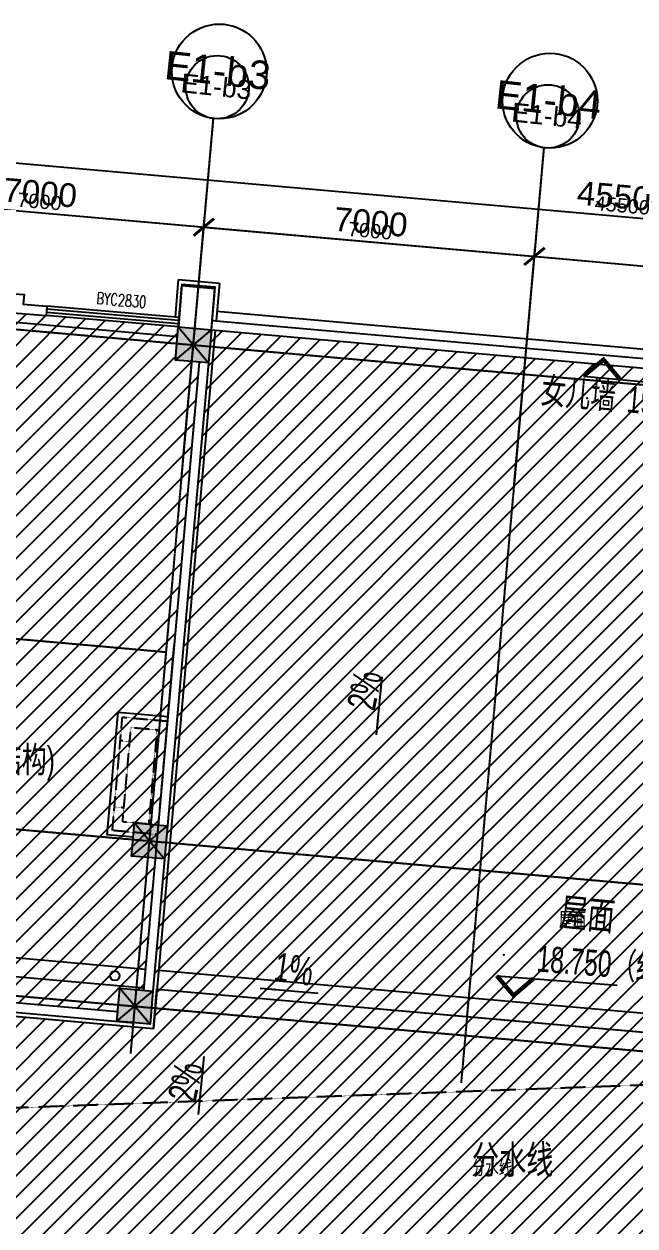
# Model space of a CAD drawing. Header units: millimetres. Extents: x -39175 to 150737, y -15023 to 140542.
# Drawn here: x 32836 to 45718, y 38347 to 63693 of the extents above; entities that cross this region are included whole.
import ezdxf
from ezdxf.enums import TextEntityAlignment as Align

# ---------------------------------------------------------------- set-up
doc = ezdxf.new("R2010")
doc.units = ezdxf.units.MM
doc.header["$LTSCALE"] = 10
for name, pattern in [('DASH', [0.35, 0.25, -0.1]), ('E-RG-1F$0$$0$DOTE', [2.42, 2, -0.2, 0.02, -0.2]), ('E1-RI-5F$0$DASH', [0.35, 0.25, -0.1]), ('XRE2$0$HIDDEN', [0.375, 0.25, -0.125])]:
    doc.linetypes.add(name, pattern=pattern)
for name, color, linetype in [('A—墙体', 7, 'Continuous'), ('A—文字索引', 40, 'Continuous'), ('A—设备管丼、主管符号', 50, 'Continuous'), ('A—轴线、尺寸', 1, 'Continuous'), ('A—门窗', 135, 'Continuous'), ('E1-RI-5F$0$A-ROOF-DRAN', 175, 'Continuous'), ('E1-RI-5F$0$A-ROOF-EDGE', 2, 'Continuous'), ('E1-RI-5F$0$A-SYMB-DOOR', 13, 'Continuous'), ('E1-RI-5F$0$A-WALL', 7, 'Continuous'), ('I—平面—填充03(灰度)', 250, 'Continuous'), ('I—平面—文字', 40, 'Continuous'), ('I—平面—文字（放大1：100）', 40, 'XRE2$0$HIDDEN'), ('I—平面—标高', 40, 'Continuous'), ('I—平面—装饰面层线', 192, 'Continuous'), ('轴线100', 1, 'Continuous')]:
    doc.layers.add(name, color=color, linetype=linetype)
doc.styles.add('ARIAL', font='arial.ttf')
doc.styles.add('E1-RI-5F$0$ECADI-TXT', font='simplex.shx', dxfattribs={"bigfont": 'hztxt.shx'})
doc.styles.add('E1-RI-5F$0$XD2008', font='SIMYOU.TTF', dxfattribs={"width": 0.7})
doc.styles.add('XD2008', font='SIMYOU.TTF', dxfattribs={"width": 0.7, "height": 600})
doc.dimstyles.new('200', dxfattribs={"dimscale": 200, "dimtxt": 2.5, "dimasz": 2, "dimexe": 1, "dimexo": 1, "dimgap": 0.8, "dimtad": 1, "dimdec": 0, "dimdsep": 46, "dimtxsty": 'ARIAL', "dimblk1": 'ARCHTICK', "dimblk2": 'ARCHTICK', "dimsah": 1, "dimcen": -0.9, "dimdle": 1, "dimclrd": 256, "dimclre": 256, "dimclrt": 40, "dimaunit": 1, "dimadec": 0, "dimazin": 0, "dimtfac": 0.35, "dimtdec": 0, "dimtix": 1, "dimtmove": 2, "dimatfit": 3, "dimldrblk": 'ARCHTICK', "dimfxl": 0, "dimtvp": 0.8, "dimtolj": 1, "dimtzin": 0, "dimarcsym": 0})
doc.dimstyles.new('副本 100', dxfattribs={"dimscale": 100, "dimtxt": 2.5, "dimasz": 2, "dimexe": 1, "dimexo": 1, "dimgap": 0.8, "dimtad": 1, "dimdec": 0, "dimdsep": 46, "dimtxsty": 'ARIAL', "dimblk1": 'ARCHTICK', "dimblk2": 'ARCHTICK', "dimsah": 1, "dimcen": -0.9, "dimdle": 1, "dimclrd": 256, "dimclre": 256, "dimclrt": 40, "dimaunit": 1, "dimadec": 0, "dimazin": 0, "dimtfac": 0.35, "dimtdec": 0, "dimtix": 1, "dimtmove": 2, "dimatfit": 3, "dimldrblk": 'ARCHTICK', "dimfxl": 0, "dimtvp": 0.8, "dimtolj": 1, "dimtzin": 0, "dimarcsym": 0})

# ---------------------------------------------------------------- blocks, each defined once
blk = doc.blocks.new('E-COLS-F5')
at = {"layer": 'I—平面—填充03(灰度)'}
for points in [[(11745003, -6149639), (11745701, -6149701), (11745639, -6150398), (11744942, -6150336)], [(11744079, -6160098), (11744776, -6160160), (11744714, -6160857), (11744017, -6160796)], [(11743770, -6163585), (11744468, -6163646), (11744406, -6164344), (11743709, -6164282)]]:
    blk.add_hatch(color=18, dxfattribs=at).paths.add_polyline_path(points)
at = {"layer": 'A—墙体'}
for points in [[(11745003, -6149639), (11745701, -6149701), (11745639, -6150398), (11744942, -6150336)], [(11744079, -6160098), (11744776, -6160160), (11744714, -6160857), (11744017, -6160796)], [(11743770, -6163585), (11744468, -6163646), (11744406, -6164344), (11743709, -6164282)]]:
    blk.add_lwpolyline(points, close=True, dxfattribs=at)
blk = doc.blocks.new('E1-RI-5F$0$WWEQE')
at = {"layer": 'E1-RI-5F$0$A-ROOF-DRAN'}
blk.add_circle((11178292, -6129688), 100, dxfattribs=at)
blk = doc.blocks.new('E1-RI-5F$0$ECADI-TAG-DOOR')
blk = doc.blocks.new('E1-RI-5F$0$ECADI-TAG-HGHT_国标_')
at = {"color": 1}
blk.add_line((-2.12, 2.12), (11.77, 2.12), dxfattribs=at)
at = {"color": 1, "const_width": 0.5}
blk.add_lwpolyline([(-2.12, 2.12), (0, 0), (2.12, 2.12)], dxfattribs=at)
at = {"color": 1}
blk.add_point((-1.48, 4.6), dxfattribs=at)
at = {"style": 'E1-RI-5F$0$XD2008', "width": 0.7}
blk.add_attdef('FL', text='', height=3, dxfattribs=at).set_placement((-2.69, 2.97), align=Align.RIGHT)
for tag, p in [('F.F.L.', (2.28, 2.97)), ('T.O.S.', (2.28, -1.1))]:
    blk.add_attdef(tag, p, '', height=3, dxfattribs=at)
blk = doc.blocks.new('E1-RI-5F$0$ECADI-TAG-HGHT（国标）')
at = {"color": 1}
blk.add_line((-2.12, 2.12), (11.77, 2.12), dxfattribs=at)
at = {"color": 1, "const_width": 0.5}
blk.add_lwpolyline([(-2.12, 2.12), (0, 0), (2.12, 2.12)], dxfattribs=at)
at = {"color": 1}
blk.add_point((-1.48, 4.6), dxfattribs=at)
at = {"style": 'E1-RI-5F$0$XD2008', "width": 0.7}
blk.add_attdef('FL', text='', height=3, dxfattribs=at).set_placement((-2.69, 2.97), align=Align.RIGHT)
for tag, p in [('F.F.L.', (2.28, 2.97)), ('T.O.S.', (2.28, -1.1))]:
    blk.add_attdef(tag, p, '', height=3, dxfattribs=at)
blk = doc.blocks.new('_ArchTick')
at = {"color": 0, "linetype": 'ByBlock', "const_width": 0.15}
blk.add_lwpolyline([(-0.5, -0.5), (0.5, 0.5)], dxfattribs=at)
blk = doc.blocks.new('*D4637')
at = {"layer": 'A—轴线、尺寸', "linetype": 'ByBlock', "lineweight": -2}
for p, q in [((29231, 55245), (29671, 60225)), ((29454, 60044), (36826, 59392)), ((36204, 54629), (36644, 59609))]:
    blk.add_line(p, q, dxfattribs=at)
at = {"layer": 'Defpoints', "color": 0, "linetype": 'ByBlock'}
for p in [(36626, 59410), (29213, 55046), (36186, 54429)]:
    blk.add_point(p, dxfattribs=at)
at = {"layer": 'A—轴线、尺寸', "linetype": 'ByBlock', "lineweight": -2, "xscale": 400, "yscale": 400, "zscale": 400}
for p, rotation in [((29654, 60026), 174.9478286030163), ((36626, 59410), 354.9478286030162)]:
    blk.add_blockref('_ArchTick', p, dxfattribs=dict(at, rotation=rotation))
at = {"layer": 'A—轴线、尺寸', "color": 40, "linetype": 'ByBlock', "insert": (33177, 60132), "char_height": 500, "attachment_point": 5, "rotation": 354.9478, "style": 'ARIAL'}
blk.add_mtext('\\A1;7000', dxfattribs=at)
blk = doc.blocks.new('*D4638')
at = {"layer": 'A—轴线、尺寸', "linetype": 'ByBlock', "lineweight": -2}
for p, q in [((36203, 54629), (36643, 59609)), ((36427, 59427), (43798, 58776)), ((43176, 54012), (43616, 58992))]:
    blk.add_line(p, q, dxfattribs=at)
at = {"layer": 'Defpoints', "color": 0, "linetype": 'ByBlock'}
for p in [(43599, 58793), (36185, 54429), (43158, 53813)]:
    blk.add_point(p, dxfattribs=at)
at = {"layer": 'A—轴线、尺寸', "linetype": 'ByBlock', "lineweight": -2, "xscale": 400, "yscale": 400, "zscale": 400}
for p, rotation in [((36626, 59410), 174.9478286030163), ((43599, 58793), 354.9478286030162)]:
    blk.add_blockref('_ArchTick', p, dxfattribs=dict(at, rotation=rotation))
at = {"layer": 'A—轴线、尺寸', "color": 40, "linetype": 'ByBlock', "insert": (40149, 59515), "char_height": 500, "attachment_point": 5, "rotation": 354.9478, "style": 'ARIAL'}
blk.add_mtext('\\A1;7000', dxfattribs=at)
blk = doc.blocks.new('*D4639')
at = {"layer": 'A—轴线、尺寸', "linetype": 'ByBlock', "lineweight": -2}
for p, q in [((43177, 54012), (43617, 58992)), ((43400, 58811), (50771, 58159)), ((50149, 53396), (50590, 58376))]:
    blk.add_line(p, q, dxfattribs=at)
at = {"layer": 'Defpoints', "color": 0, "linetype": 'ByBlock'}
for p in [(50572, 58177), (43159, 53813), (50132, 53197)]:
    blk.add_point(p, dxfattribs=at)
at = {"layer": 'A—轴线、尺寸', "linetype": 'ByBlock', "lineweight": -2, "xscale": 400, "yscale": 400, "zscale": 400}
for p, rotation in [((43599, 58793), 174.9478286030163), ((50572, 58177), 354.9478286030162)]:
    blk.add_blockref('_ArchTick', p, dxfattribs=dict(at, rotation=rotation))
at = {"layer": 'A—轴线、尺寸', "color": 40, "linetype": 'ByBlock', "insert": (47122, 58899), "char_height": 500, "attachment_point": 5, "rotation": 354.9478, "style": 'ARIAL'}
blk.add_mtext('\\A1;7000', dxfattribs=at)
blk = doc.blocks.new('*D4643')
at = {"layer": 'A—轴线、尺寸', "linetype": 'ByBlock', "lineweight": -2}
for p, q in [((22216, 55363), (22788, 61838)), ((22571, 61656), (68293, 57614)), ((67539, 51356), (68111, 57831))]:
    blk.add_line(p, q, dxfattribs=at)
at = {"layer": 'Defpoints', "color": 0, "linetype": 'ByBlock'}
for p in [(68093, 57632), (22198, 55164), (67521, 51157)]:
    blk.add_point(p, dxfattribs=at)
at = {"layer": 'A—轴线、尺寸', "linetype": 'ByBlock', "lineweight": -2, "xscale": 400, "yscale": 400, "zscale": 400}
for p, rotation in [((22770, 61638), 174.9478286030163), ((68093, 57632), 354.9478286030162)]:
    blk.add_blockref('_ArchTick', p, dxfattribs=dict(at, rotation=rotation))
at = {"layer": 'A—轴线、尺寸', "color": 40, "linetype": 'ByBlock', "insert": (45468, 60049), "char_height": 500, "attachment_point": 5, "rotation": 354.9478, "style": 'ARIAL'}
blk.add_mtext('\\A1;45500', dxfattribs=at)
blk = doc.blocks.new('*D4833')
at = {"layer": 'Defpoints', "color": 0}
for p in [(-218788, 62435), (-226201, 58071), (-219228, 57455)]:
    blk.add_point(p, dxfattribs=at)
at = {"layer": '轴线100', "lineweight": -2}
for p, q in [((-226192, 58171), (-225752, 63151)), ((-225860, 63060), (-218688, 62426)), ((-219219, 57555), (-218779, 62535))]:
    blk.add_line(p, q, dxfattribs=at)
at = {"layer": '轴线100', "lineweight": -2, "xscale": 200, "yscale": 200, "zscale": 200}
for p, rotation in [((-225760, 63052), 174.9478286061548), ((-218788, 62435), 354.9478286061549)]:
    blk.add_blockref('_ArchTick', p, dxfattribs=dict(at, rotation=rotation))
at = {"layer": '轴线100', "color": 40, "insert": (-222253, 62976), "char_height": 300, "attachment_point": 5, "rotation": 354.9478, "style": 'ARIAL'}
blk.add_mtext('\\A1;7000', dxfattribs=at)
blk = doc.blocks.new('*D4834')
at = {"layer": 'Defpoints', "color": 0}
for p in [(-211816, 61819), (-219229, 57455), (-212256, 56839)]:
    blk.add_point(p, dxfattribs=at)
at = {"layer": '轴线100', "lineweight": -2}
for p, q in [((-219220, 57555), (-218780, 62535)), ((-218888, 62444), (-211716, 61810)), ((-212247, 56938), (-211807, 61918))]:
    blk.add_line(p, q, dxfattribs=at)
at = {"layer": '轴线100', "lineweight": -2, "xscale": 200, "yscale": 200, "zscale": 200}
for p, rotation in [((-218788, 62435), 174.9478286061548), ((-211816, 61819), 354.9478286061549)]:
    blk.add_blockref('_ArchTick', p, dxfattribs=dict(at, rotation=rotation))
at = {"layer": '轴线100', "color": 40, "insert": (-215281, 62359), "char_height": 300, "attachment_point": 5, "rotation": 354.9478, "style": 'ARIAL'}
blk.add_mtext('\\A1;7000', dxfattribs=at)
blk = doc.blocks.new('*D4835')
at = {"layer": 'Defpoints', "color": 0}
for p in [(-204842, 61202), (-212255, 56839), (-205282, 56222)]:
    blk.add_point(p, dxfattribs=at)
at = {"layer": '轴线100', "lineweight": -2}
for p, q in [((-212246, 56938), (-211806, 61918)), ((-211914, 61828), (-204742, 61194)), ((-205273, 56322), (-204833, 61302))]:
    blk.add_line(p, q, dxfattribs=at)
at = {"layer": '轴线100', "lineweight": -2, "xscale": 200, "yscale": 200, "zscale": 200}
for p, rotation in [((-211815, 61819), 174.9478286061548), ((-204842, 61202), 354.9478286061549)]:
    blk.add_blockref('_ArchTick', p, dxfattribs=dict(at, rotation=rotation))
at = {"layer": '轴线100', "color": 40, "insert": (-208308, 61743), "char_height": 300, "attachment_point": 5, "rotation": 354.9478, "style": 'ARIAL'}
blk.add_mtext('\\A1;7000', dxfattribs=at)
blk = doc.blocks.new('*D4839')
at = {"layer": 'Defpoints', "color": 0}
for p in [(-187321, 60657), (-233216, 58190), (-187893, 54183)]:
    blk.add_point(p, dxfattribs=at)
at = {"layer": '轴线100', "lineweight": -2}
for p, q in [((-233207, 58289), (-232635, 64764)), ((-232743, 64673), (-187221, 60648)), ((-187884, 54282), (-187312, 60757))]:
    blk.add_line(p, q, dxfattribs=at)
at = {"layer": '轴线100', "lineweight": -2, "xscale": 200, "yscale": 200, "zscale": 200}
for p, rotation in [((-232644, 64664), 174.9478286061548), ((-187321, 60657), 354.9478286061549)]:
    blk.add_blockref('_ArchTick', p, dxfattribs=dict(at, rotation=rotation))
at = {"layer": '轴线100', "color": 40, "insert": (-209962, 62893), "char_height": 300, "attachment_point": 5, "rotation": 354.9478, "style": 'ARIAL'}
blk.add_mtext('\\A1;45500', dxfattribs=at)
blk = doc.blocks.new('A$C1C9D1350')
at = {"layer": '轴线100', "linetype": 'E-RG-1F$0$$0$DOTE'}
for p, q in [((-220327.4, 45009.8), (-218584.4, 64726.2)), ((-213354.6, 44393.4), (-211611.6, 64109.8)), ((-239042.4, 61722.8), (-181761.4, 56658.8)), ((-237609.8, 55070.8), (-219578.9, 53476.8)), ((-239967, 51263.6), (-182686.1, 46199.6)), ((-240275.2, 47777.2), (-182994.3, 42713.2))]:
    blk.add_line(p, q, dxfattribs=at)
at = {"layer": '轴线100', "linetype": 'ByBlock'}
for p, q in [((-218830.4, 61943.4), (-218584.4, 64726.2)), ((-211857.6, 61326.9), (-211611.6, 64109.8))]:
    blk.add_line(p, q, dxfattribs=at)
for centre in [(-218502.2, 65387.8), (-211529.4, 64771.3)]:
    blk.add_circle(centre, 666.7, dxfattribs=at)
at = {"layer": '轴线100', "color": 40, "style": 'ARIAL'}
for s, p in [('E1-b3', (-218524.5, 65403.1)), ('E1-b4', (-211551.7, 64786.6))]:
    blk.add_text(s, height=400, rotation=354, dxfattribs=at).set_placement(p, align=Align.MIDDLE_CENTER)
at = {"layer": '轴线100'}
for base, p1, p2, picture, middle in [((-187320.6, 60657.2), (-233216.2, 58189.7), (-187892.9, 54182.8), '*D4839', (-209961.6, 62892.9)), ((-218787.6, 62435.2), (-226200.7, 58071.5), (-219227.9, 57455), '*D4833', (-222253.5, 62975.7)), ((-211815.5, 61818.8), (-219228.6, 57455.1), (-212255.8, 56838.6), '*D4834', (-215281.4, 62359.3)), ((-204842, 61202.3), (-212255.1, 56838.6), (-205282.3, 56222.1), '*D4835', (-208307.9, 61742.8))]:
    dim = blk.add_linear_dim(base=base, p1=p1, p2=p2, angle=174.94783, dimstyle='副本 100', override={"dimtxt": 3}, dxfattribs=at)
    dim.commit()
    dim.dimension.update_dxf_attribs({"geometry": picture, "text_midpoint": middle})

msp = doc.modelspace()

# ---------------------------------------------------------------- hatches: boundary and pattern name
h = msp.add_hatch()
h.set_pattern_fill('ANSI31', color=8, scale=100, style=0)
edge = h.paths.add_edge_path()
edge.add_line((36089.9, 57306.6), (22144.3, 58539.5))
edge.add_line((22144.3, 58539.5), (21756.8, 54155))
edge.add_line((21756.8, 54155), (23474.6, 54003.1))
edge.add_line((23474.6, 54003.1), (23289.6, 51911.3))
edge.add_line((23289.6, 51911.3), (25431.7, 51721.9))
edge.add_line((25431.7, 51721.9), (24727.2, 43753))
edge.add_line((24727.2, 43753), (34812.9, 42861.3))
edge.add_line((34812.9, 42861.3), (34856.9, 43359.4))
edge.add_line((34856.9, 43359.4), (35355, 43315.4))
edge.add_line((35355, 43315.4), (36526.3, 56563.7))
edge.add_line((36526.3, 56563.7), (36028.1, 56607.7))
edge.add_line((36028.1, 56607.7), (36088.1, 57305.1))
h = msp.add_hatch()
h.set_pattern_fill('ANSI31', color=8, scale=100, style=0)
edge = h.paths.add_edge_path()
edge.add_line((36782.8, 57188), (35559.2, 43347.5))
edge.add_line((35559.2, 43347.5), (62752.5, 40943.4))
edge.add_line((62752.5, 40943.4), (63980.9, 54838.9))
edge.add_line((63980.9, 54838.9), (36787.2, 57245))
h = msp.add_hatch()
h.set_pattern_fill('ANSI31', color=8, scale=100, style=0)
h.paths.add_polyline_path([(10150.3, 23511.6), (9460.7, 26769.3), (9715.1, 26823.2), (9358.9, 28505.9), (9104.5, 28452), (8814.5, 29821.7), (15271.5, 31188.6), (13932.3, 38239), (14030.1, 38259.7), (13983.5, 38480), (23209.6, 40433.1), (23487.9, 43581.4), (35565.3, 42513.7), (35638.3, 43340.5), (62752.5, 40943.4), (62437.7, 37418.5), (61469.2, 37419.7), (61467.6, 36080.6), (61285.6, 36068.8), (61456.6, 26775.9), (27092.8, 26809.2), (26493.8, 26767), (10191.8, 23316)])

# ---------------------------------------------------------------- linework, layer by layer
msp.add_lwpolyline([(10150.3, 23511.6), (9460.7, 26769.3), (9715.1, 26823.2), (9358.9, 28505.9), (9104.5, 28452), (8814.5, 29821.7), (15271.5, 31188.6), (13932.3, 38239), (14030.1, 38259.7), (13983.5, 38480), (23209.6, 40433.1), (23487.9, 43581.4), (35565.3, 42513.7), (35638.3, 43340.5), (62752.5, 40943.4), (62437.7, 37418.5), (61469.2, 37419.7), (61467.6, 36080.6), (61285.6, 36068.8), (61456.6, 26775.9), (27092.8, 26809.2), (26493.8, 26767), (10191.8, 23316)], close=True)
at = {"layer": 'A—墙体'}
for p, q in [((36725.5, 56546.1), (35554.3, 43297.7)), ((36526.3, 56563.7), (35795.3, 48295.9)), ((35997.9, 50587), (35813, 48495.2)), ((35795.3, 48295.9), (35355, 43315.4)), ((34812.8, 42860.6), (28537.4, 43417.1)), ((28519.8, 43217.8), (35143.8, 42630.5)), ((34795.2, 42662.1), (34812.9, 42861.3))]:
    msp.add_line(p, q, dxfattribs=at)
at = {"layer": 'A—设备管丼、主管符号', "linetype": 'E1-RI-5F$0$DASH'}
for p, q in [((35065.8, 48561.1), (34866.6, 48578.7)), ((34942.5, 47166.6), (34743.3, 47184.2))]:
    msp.add_line(p, q, dxfattribs=at)
at = {"layer": 'A—设备管丼、主管符号'}
for points in [[(22823.8, 58277), (36072.2, 57105.8)], [(35138.7, 46547), (34590.8, 46595.4), (34819.8, 49185.1), (35865.8, 49092.6)]]:
    msp.add_lwpolyline(points, dxfattribs=at)
at = {"layer": 'A—设备管丼、主管符号', "linetype": 'E1-RI-5F$0$DASH'}
for points in [[(35827.6, 48662), (35645.5, 46602.5), (34699.2, 46686.2), (34910.6, 49076.7), (35857, 48993)], [(35640, 48811.4), (35463.9, 46819.4), (34916.1, 46867.8), (35092.2, 48859.8), (35689.8, 48807)]]:
    msp.add_lwpolyline(points, dxfattribs=at)
at = {"layer": 'A—轴线、尺寸', "linetype": 'E-RG-1F$0$$0$DOTE', "ltscale": 500}
for p, q in [((35086.6, 41984.2), (36829.7, 61700.6)), ((16371.7, 58697.2), (73652.6, 53633.3)), ((17804.3, 52045.2), (35835.1, 50451.2)), ((15447, 48238), (72728, 43174)), ((15138.8, 44751.6), (72419.8, 39687.6))]:
    msp.add_line(p, q, dxfattribs=at)
at = {"layer": 'A—轴线、尺寸', "linetype": 'ByBlock'}
for p, q in [((36583.6, 58917.8), (36829.7, 61700.6)), ((43556.5, 58301.4), (43802.5, 61084.2))]:
    msp.add_line(p, q, dxfattribs=at)
at = {"layer": 'A—轴线、尺寸', "linetype": 'E-RG-1F$0$$0$DOTE'}
msp.add_line((42059.4, 41367.8), (43802.5, 61084.2), dxfattribs=at)
at = {"layer": 'A—轴线、尺寸', "linetype": 'ByBlock'}
for centre in [(36953, 62693), (43925.8, 62076.5)]:
    msp.add_circle(centre, 1000, dxfattribs=at)
at = {"layer": 'A—门窗'}
for p, q in [((36090.3, 57305), (33301.1, 57545.1)), ((36096, 57371.4), (33306.8, 57611.5)), ((36101.7, 57437.8), (33312.5, 57677.9)), ((36107.5, 57504.2), (33318.2, 57744.3)), ((36901.9, 57634.8), (64016.2, 55237.7))]:
    msp.add_line(p, q, dxfattribs=at)
at = {"layer": 'Defpoints'}
for p, q in [((36089.7, 57305), (36725.4, 56546.1)), ((36028.1, 56607.7), (36787, 57243.4)), ((35103.4, 46148.5), (35862.4, 46784.2)), ((35165.1, 46845.8), (35800.7, 46086.9)), ((34856.9, 43359.4), (35492.5, 42600.5)), ((34795.2, 42662.1), (35554.1, 43297.8))]:
    msp.add_line(p, q, dxfattribs=at)
at = {"layer": 'E1-RI-5F$0$A-ROOF-DRAN'}
for p, q in [((25016.2, 44681.1), (35394.7, 43763.6)), ((24981, 44282.7), (35359.4, 43365.2)), ((35673.6, 43739), (62787.7, 41341.9)), ((35638.3, 43340.5), (62752.5, 40943.4)), ((42182.7, 42761.9), (42217.9, 43160.4))]:
    msp.add_line(p, q, dxfattribs=at)
at = {"layer": 'E1-RI-5F$0$A-ROOF-DRAN', "color": 8, "linetype": 'DASH'}
msp.add_lwpolyline([(54857.3, 41641.4), (24126.3, 40526.5), (21741, 35144.7)], dxfattribs=at)
at = {"layer": 'E1-RI-5F$0$A-ROOF-EDGE'}
for p, q in [((36804.2, 57442.3), (63998.6, 55038.1)), ((36786.7, 57243.1), (64005.8, 54836.7))]:
    msp.add_line(p, q, dxfattribs=at)
at = {"layer": 'E1-RI-5F$0$A-WALL'}
for p, q in [((36087.5, 57272.9), (36164.7, 58170)), ((36862.2, 58109.9), (36164.7, 58170)), ((36782.8, 57188), (36862.2, 58109.9)), ((32603.7, 57605.1), (33301.1, 57545.1)), ((33051.5, 57566.6), (33301.1, 57545.1))]:
    msp.add_line(p, q, dxfattribs=at)
for points in [[(36787.2, 57245), (36864.4, 58141.6), (36167, 58201.7), (36089.8, 57305)], [(32603.7, 57605.1), (32638, 58003.7), (32837.2, 57986.5), (32820.1, 57787.2), (33318.2, 57744.3), (33301.1, 57545.1)]]:
    msp.add_lwpolyline(points, dxfattribs=at)
at = {"layer": 'I—平面—文字'}
for p, q in [((40268.4, 48704.5), (40388.5, 49926.1)), ((37816.2, 43359.6), (39039.3, 43256)), ((36625.1, 41920.7), (36505, 40699.1))]:
    msp.add_line(p, q, dxfattribs=at)
at = {"layer": 'I—平面—文字', "extrusion": (7.74398e-26, 8.19673e-27, -1)}
for points in [[(-40344.8, 49031.2), (-40261.1, 49039.9), (-40267.9, 48700.6)], [(-38155.2, 43375.2), (-38148.6, 43291.3), (-37816.2, 43359.6)], [(-36636.4, 41585.5), (-36552.6, 41593.2), (-36625.4, 41924.6)]]:
    msp.add_solid(points, dxfattribs=at)
at = {"layer": 'I—平面—装饰面层线'}
for p, q in [((36026.9, 57511.3), (36096, 58303)), ((36096, 58303), (36954.4, 58228.1)), ((36954.4, 58228.1), (36884.3, 57435.2)), ((36901.9, 57634.8), (64016.2, 55237.7)), ((36866.8, 57236), (35565.3, 42513.7)), ((23484.4, 43581.8), (35565.3, 42513.7))]:
    msp.add_line(p, q, dxfattribs=at)

# ---------------------------------------------------------------- block references
at = {"layer": 'A—墙体'}
msp.add_blockref('E-COLS-F5', (-11708913.6, 6206944.1), dxfattribs=at)
at = {"layer": 'E1-RI-5F$0$A-ROOF-DRAN'}
msp.add_blockref('E1-RI-5F$0$WWEQE', (-11143541.1, 6173310.6), dxfattribs=at)
at = {"layer": 'E1-RI-5F$0$A-SYMB-DOOR'}
ref = msp.add_blockref('E1-RI-5F$0$ECADI-TAG-DOOR', (35571, 56958.6), dxfattribs=dict(at, xscale=100.0000000014161, yscale=100.0000000018626, zscale=100.0000000022703, rotation=355.1906657997748))
ref.add_attrib('门窗主编号1', 'BYC2830', dxfattribs={"height": 250, "rotation": 355.19067, "style": 'E1-RI-5F$0$ECADI-TXT', "width": 0.7}).set_placement((35402.9, 57703.7), align=Align.RIGHT)
at = {"layer": 'I—平面—标高'}
ref = msp.add_blockref('E1-RI-5F$0$ECADI-TAG-HGHT_国标_', (45054.8, 56617.2), dxfattribs=dict(at, xscale=-183.3333333326544, yscale=183.3333333330229, zscale=183.3333333331325, rotation=174.864457739553))
ref.add_attrib('F.F.L.', ' 19.700（结构）', (45388.6, 55519.3), dxfattribs={"layer": '0', "height": 550, "rotation": 354.86446, "style": 'E1-RI-5F$0$XD2008', "width": 0.7})
ref.add_attrib('FL', '女儿墙', dxfattribs={"layer": '0', "height": 550, "rotation": 354.86446, "style": 'E1-RI-5F$0$XD2008', "width": 0.7}).set_placement((45287.9, 55562.8), align=Align.RIGHT)
ref = msp.add_blockref('E1-RI-5F$0$ECADI-TAG-HGHT（国标）', (30087.5, 47364.9), dxfattribs=dict(at, xscale=183.3333333339542, yscale=183.3333333330229, zscale=183.3333333331325))
ref.add_attrib('F.F.L.', '20.850(结构)', (30518.3, 47908.9), dxfattribs={"layer": '0', "height": 550, "style": 'E1-RI-5F$0$XD2008', "width": 0.7})
ref = msp.add_blockref('E1-RI-5F$0$ECADI-TAG-HGHT_国标_', (43160, 43205.6), dxfattribs=dict(at, xscale=183.3333333331844, yscale=183.3333333330229, zscale=183.3333333331325, rotation=355.5460572515127))
ref.add_attrib('F.F.L.', '18.750（结构）', (43631.7, 43714.5), dxfattribs={"layer": '0', "height": 550, "rotation": 355.54606, "style": 'E1-RI-5F$0$XD2008', "width": 0.7})
at = {"layer": '轴线100'}
msp.add_blockref('A$C1C9D1350', (255414.1, -3026), dxfattribs=at)

# ---------------------------------------------------------------- texts
at = {"layer": 'A—文字索引', "style": 'ARIAL'}
for s, p in [('E1-b3', (36919.4, 62715.9)), ('E1-b4', (43892.2, 62099.5))]:
    msp.add_text(s, height=600, rotation=354, dxfattribs=at).set_placement(p, align=Align.MIDDLE_CENTER)
at = {"layer": 'I—平面—文字', "linetype": 'ByBlock', "style": 'XD2008', "width": 0.7}
for s, rotation, p in [('2%%%', 78.41252, (40228, 49189.2, 0)), ('屋面', 354.49197, (44122.5, 44681.5, 0)), ('1%%%', 351.50087, (38082.2, 43526.9, 0)), ('2%%%', 78.41252, (36451.4, 40932.3, 0)), ('分水线', 360, (42280.6, 39447, 0))]:
    msp.add_text(s, height=600, rotation=rotation, dxfattribs=at).set_placement(p)
at = {"layer": 'I—平面—文字（放大1：100）', "linetype": 'ByBlock', "style": 'XD2008', "width": 0.7}
for s, p in [('屋面', (44114.9, 44662.6, 0)), ('分水线', (42273, 39428.1, 0))]:
    msp.add_text(s, height=300, rotation=360, dxfattribs=at).set_placement(p)

# ---------------------------------------------------------------- dimensions: what is measured, and where the dimension line sits
at = {"layer": 'A—轴线、尺寸', "linetype": 'ByBlock'}
for base, p1, p2, picture, middle in [((68093.5, 57631.6), (22197.9, 55164.1), (67521.1, 51157.3), '*D4643', (45468.5, 60048.7)), ((36626.4, 59409.6), (29213.3, 55045.9), (36186.2, 54429.4), '*D4637', (33176.6, 60131.5)), ((43598.5, 58793.2), (36185.5, 54429.5), (43158.3, 53813), '*D4638', (40148.7, 59515.1)), ((50572.1, 58176.7), (43159, 53813), (50131.8, 53196.5), '*D4639', (47122.2, 58898.6))]:
    dim = msp.add_linear_dim(base=base, p1=p1, p2=p2, angle=174.94783, dimstyle='200', dxfattribs=at)
    dim.commit()
    dim.dimension.update_dxf_attribs({"geometry": picture, "text_midpoint": middle})

doc.saveas('drawing.dxf')
